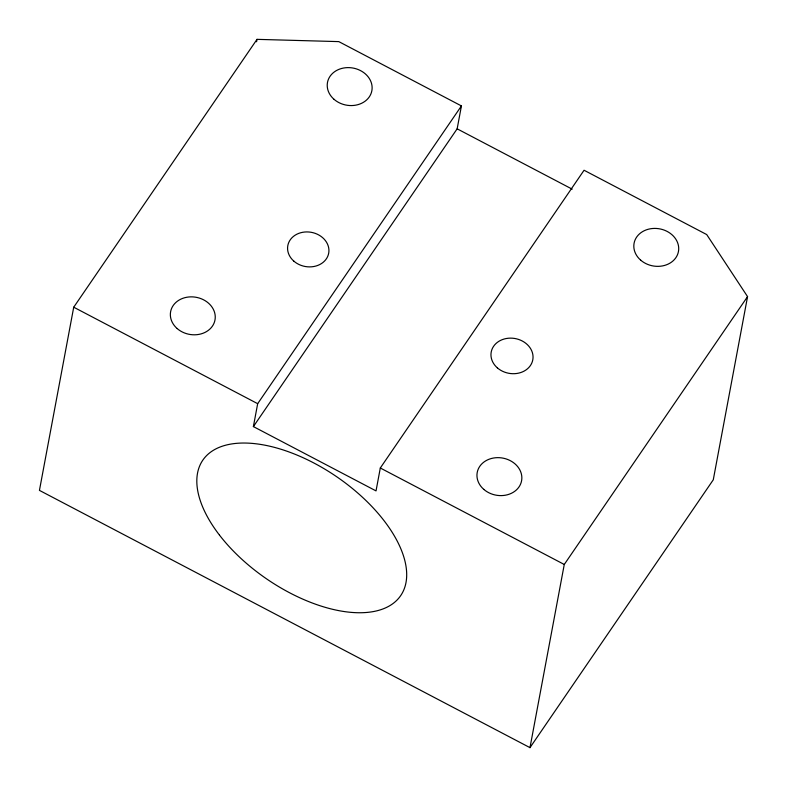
<?xml version="1.0" encoding="UTF-8"?>
<svg xmlns="http://www.w3.org/2000/svg" width="787" height="787" viewBox="0 0 787 787"><rect width="100%" height="100%" fill="white"/><g stroke="black" fill="none" stroke-linecap="round" stroke-linejoin="round"><path stroke-width="1.18" d="M73.722 307.205L39.439 490.38L529.985 747.65L713.278 479.795L747.561 296.62L706.706 234.565L584.062 170.248L380.308 467.999L376.029 490.901L253.384 426.584L257.674 403.682L461.428 105.93L338.794 41.613L257.015 39.35L73.722 307.205L257.674 403.682M256.562 41.76L257.015 39.35M253.384 426.584L457.149 128.822L461.428 105.93M529.985 747.65L564.269 564.476L747.561 296.62M457.149 128.822L572.188 189.155M380.308 467.999L564.269 564.476M640.648 260.123A22.567 18.839 10.6 0 0 678.04 253.198A22.567 18.839 10.6 0 0 650.111 228.83A22.567 18.839 10.6 0 0 640.648 260.123M177.183 328.572A22.567 18.839 10.6 0 0 214.585 321.637A22.567 18.839 10.6 0 0 186.647 297.279A22.567 18.839 10.6 0 0 177.183 328.572M334.052 99.329A22.567 18.839 10.6 0 0 371.454 92.404A22.567 18.839 10.6 0 0 343.516 68.036A22.567 18.839 10.6 0 0 334.052 99.329M483.779 489.366A22.567 18.839 10.6 0 0 521.181 482.441A22.567 18.839 10.6 0 0 493.242 458.073A22.567 18.839 10.6 0 0 483.779 489.366M219.475 535.101A119.89 61.937 34.4 0 0 399.314 597.481A119.89 61.937 34.4 0 0 286.517 451.069A119.89 61.937 34.4 0 0 219.475 535.101M497.354 367.863A21.16 17.668 10.6 0 0 532.415 361.371A21.16 17.668 10.6 0 0 506.228 338.528A21.16 17.668 10.6 0 0 497.354 367.863M293.856 261.146A20.796 17.363 10.6 0 0 328.317 254.762A20.796 17.363 10.6 0 0 302.572 232.313A20.796 17.363 10.6 0 0 293.856 261.146"/></g></svg>
